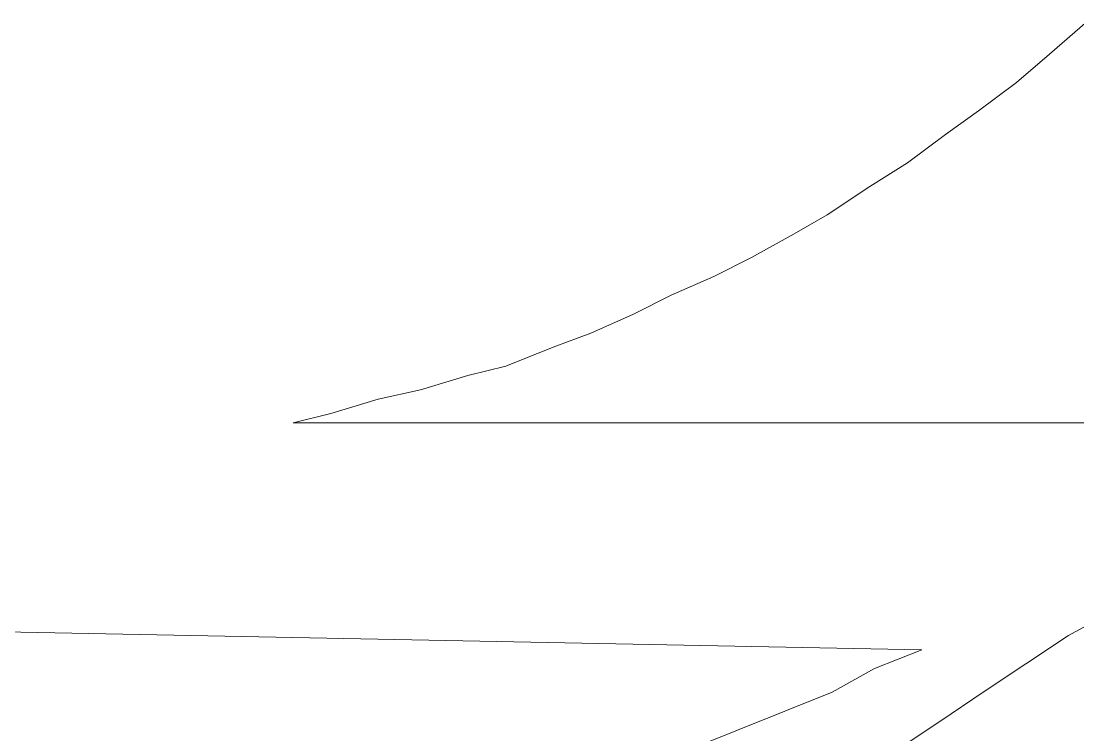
# Model space of a CAD drawing. Header units: centimetres. Extents: x -10.4 to 10.4, y -10.8 to 7.6.
# Drawn here: x -5.185 to -3.92, y -6.144 to -5.289 of the extents above; entities that cross this region are included whole.
import ezdxf
from ezdxf.lldxf.tags import DXFTag

# ---------------------------------------------------------------- set-up
doc = ezdxf.new("R2010")
doc.units = ezdxf.units.CM
doc.header["$MEASUREMENT"] = 0
doc.layers.add('layer 1', color=7, linetype='Continuous')
tags = doc.linetypes.add('New Line1875', pattern=[0.2, 0.1, -0.1]).pattern_tags.tags
tags[6:7] = [DXFTag(74, 4), DXFTag(75, 0), DXFTag(340, '0'), DXFTag(46, 1.0), DXFTag(50, 0.0), DXFTag(44, 0.0), DXFTag(45, 0.0)]
tags[4:5] = [DXFTag(74, 4), DXFTag(75, 0), DXFTag(340, '0'), DXFTag(46, 1.0), DXFTag(50, 0.0), DXFTag(44, 0.0), DXFTag(45, 0.0)]
tags = doc.linetypes.add('New Line1876', pattern=[0.2, 0.1, -0.1]).pattern_tags.tags
tags[6:7] = [DXFTag(74, 4), DXFTag(75, 0), DXFTag(340, '0'), DXFTag(46, 1.0), DXFTag(50, 0.0), DXFTag(44, 0.0), DXFTag(45, 0.0)]
tags[4:5] = [DXFTag(74, 4), DXFTag(75, 0), DXFTag(340, '0'), DXFTag(46, 1.0), DXFTag(50, 0.0), DXFTag(44, 0.0), DXFTag(45, 0.0)]
tags = doc.linetypes.add('New Line1877', pattern=[0.2, 0.1, -0.1]).pattern_tags.tags
tags[6:7] = [DXFTag(74, 4), DXFTag(75, 0), DXFTag(340, '0'), DXFTag(46, 1.0), DXFTag(50, 0.0), DXFTag(44, 0.0), DXFTag(45, 0.0)]
tags[4:5] = [DXFTag(74, 4), DXFTag(75, 0), DXFTag(340, '0'), DXFTag(46, 1.0), DXFTag(50, 0.0), DXFTag(44, 0.0), DXFTag(45, 0.0)]
tags = doc.linetypes.add('New Line1878', pattern=[0.2, 0.1, -0.1]).pattern_tags.tags
tags[6:7] = [DXFTag(74, 4), DXFTag(75, 0), DXFTag(340, '0'), DXFTag(46, 1.0), DXFTag(50, 0.0), DXFTag(44, 0.0), DXFTag(45, 0.0)]
tags[4:5] = [DXFTag(74, 4), DXFTag(75, 0), DXFTag(340, '0'), DXFTag(46, 1.0), DXFTag(50, 0.0), DXFTag(44, 0.0), DXFTag(45, 0.0)]
tags = doc.linetypes.add('New Line1879', pattern=[0.2, 0.1, -0.1]).pattern_tags.tags
tags[6:7] = [DXFTag(74, 4), DXFTag(75, 0), DXFTag(340, '0'), DXFTag(46, 1.0), DXFTag(50, 0.0), DXFTag(44, 0.0), DXFTag(45, 0.0)]
tags[4:5] = [DXFTag(74, 4), DXFTag(75, 0), DXFTag(340, '0'), DXFTag(46, 1.0), DXFTag(50, 0.0), DXFTag(44, 0.0), DXFTag(45, 0.0)]
tags = doc.linetypes.add('New Line690', pattern=[0.2, 0.1, -0.1]).pattern_tags.tags
tags[6:7] = [DXFTag(74, 4), DXFTag(75, 0), DXFTag(340, '0'), DXFTag(46, 1.0), DXFTag(50, 0.0), DXFTag(44, 0.0), DXFTag(45, 0.0)]
tags[4:5] = [DXFTag(74, 4), DXFTag(75, 0), DXFTag(340, '0'), DXFTag(46, 1.0), DXFTag(50, 0.0), DXFTag(44, 0.0), DXFTag(45, 0.0)]
tags = doc.linetypes.add('New Line691', pattern=[0.2, 0.1, -0.1]).pattern_tags.tags
tags[6:7] = [DXFTag(74, 4), DXFTag(75, 0), DXFTag(340, '0'), DXFTag(46, 1.0), DXFTag(50, 0.0), DXFTag(44, 0.0), DXFTag(45, 0.0)]
tags[4:5] = [DXFTag(74, 4), DXFTag(75, 0), DXFTag(340, '0'), DXFTag(46, 1.0), DXFTag(50, 0.0), DXFTag(44, 0.0), DXFTag(45, 0.0)]
tags = doc.linetypes.add('New Line692', pattern=[0.2, 0.1, -0.1]).pattern_tags.tags
tags[6:7] = [DXFTag(74, 4), DXFTag(75, 0), DXFTag(340, '0'), DXFTag(46, 1.0), DXFTag(50, 0.0), DXFTag(44, 0.0), DXFTag(45, 0.0)]
tags[4:5] = [DXFTag(74, 4), DXFTag(75, 0), DXFTag(340, '0'), DXFTag(46, 1.0), DXFTag(50, 0.0), DXFTag(44, 0.0), DXFTag(45, 0.0)]
tags = doc.linetypes.add('New Line693', pattern=[0.2, 0.1, -0.1]).pattern_tags.tags
tags[6:7] = [DXFTag(74, 4), DXFTag(75, 0), DXFTag(340, '0'), DXFTag(46, 1.0), DXFTag(50, 0.0), DXFTag(44, 0.0), DXFTag(45, 0.0)]
tags[4:5] = [DXFTag(74, 4), DXFTag(75, 0), DXFTag(340, '0'), DXFTag(46, 1.0), DXFTag(50, 0.0), DXFTag(44, 0.0), DXFTag(45, 0.0)]
tags = doc.linetypes.add('New Line694', pattern=[0.2, 0.1, -0.1]).pattern_tags.tags
tags[6:7] = [DXFTag(74, 4), DXFTag(75, 0), DXFTag(340, '0'), DXFTag(46, 1.0), DXFTag(50, 0.0), DXFTag(44, 0.0), DXFTag(45, 0.0)]
tags[4:5] = [DXFTag(74, 4), DXFTag(75, 0), DXFTag(340, '0'), DXFTag(46, 1.0), DXFTag(50, 0.0), DXFTag(44, 0.0), DXFTag(45, 0.0)]
tags = doc.linetypes.add('New Line695', pattern=[0.2, 0.1, -0.1]).pattern_tags.tags
tags[6:7] = [DXFTag(74, 4), DXFTag(75, 0), DXFTag(340, '0'), DXFTag(46, 1.0), DXFTag(50, 0.0), DXFTag(44, 0.0), DXFTag(45, 0.0)]
tags[4:5] = [DXFTag(74, 4), DXFTag(75, 0), DXFTag(340, '0'), DXFTag(46, 1.0), DXFTag(50, 0.0), DXFTag(44, 0.0), DXFTag(45, 0.0)]
tags = doc.linetypes.add('New Line696', pattern=[0.2, 0.1, -0.1]).pattern_tags.tags
tags[6:7] = [DXFTag(74, 4), DXFTag(75, 0), DXFTag(340, '0'), DXFTag(46, 1.0), DXFTag(50, 0.0), DXFTag(44, 0.0), DXFTag(45, 0.0)]
tags[4:5] = [DXFTag(74, 4), DXFTag(75, 0), DXFTag(340, '0'), DXFTag(46, 1.0), DXFTag(50, 0.0), DXFTag(44, 0.0), DXFTag(45, 0.0)]
tags = doc.linetypes.add('New Line697', pattern=[0.2, 0.1, -0.1]).pattern_tags.tags
tags[6:7] = [DXFTag(74, 4), DXFTag(75, 0), DXFTag(340, '0'), DXFTag(46, 1.0), DXFTag(50, 0.0), DXFTag(44, 0.0), DXFTag(45, 0.0)]
tags[4:5] = [DXFTag(74, 4), DXFTag(75, 0), DXFTag(340, '0'), DXFTag(46, 1.0), DXFTag(50, 0.0), DXFTag(44, 0.0), DXFTag(45, 0.0)]
tags = doc.linetypes.add('New Line698', pattern=[0.2, 0.1, -0.1]).pattern_tags.tags
tags[6:7] = [DXFTag(74, 4), DXFTag(75, 0), DXFTag(340, '0'), DXFTag(46, 1.0), DXFTag(50, 0.0), DXFTag(44, 0.0), DXFTag(45, 0.0)]
tags[4:5] = [DXFTag(74, 4), DXFTag(75, 0), DXFTag(340, '0'), DXFTag(46, 1.0), DXFTag(50, 0.0), DXFTag(44, 0.0), DXFTag(45, 0.0)]
tags = doc.linetypes.add('New Line699', pattern=[0.2, 0.1, -0.1]).pattern_tags.tags
tags[6:7] = [DXFTag(74, 4), DXFTag(75, 0), DXFTag(340, '0'), DXFTag(46, 1.0), DXFTag(50, 0.0), DXFTag(44, 0.0), DXFTag(45, 0.0)]
tags[4:5] = [DXFTag(74, 4), DXFTag(75, 0), DXFTag(340, '0'), DXFTag(46, 1.0), DXFTag(50, 0.0), DXFTag(44, 0.0), DXFTag(45, 0.0)]
tags = doc.linetypes.add('New Line700', pattern=[0.2, 0.1, -0.1]).pattern_tags.tags
tags[6:7] = [DXFTag(74, 4), DXFTag(75, 0), DXFTag(340, '0'), DXFTag(46, 1.0), DXFTag(50, 0.0), DXFTag(44, 0.0), DXFTag(45, 0.0)]
tags[4:5] = [DXFTag(74, 4), DXFTag(75, 0), DXFTag(340, '0'), DXFTag(46, 1.0), DXFTag(50, 0.0), DXFTag(44, 0.0), DXFTag(45, 0.0)]
tags = doc.linetypes.add('New Line701', pattern=[0.2, 0.1, -0.1]).pattern_tags.tags
tags[6:7] = [DXFTag(74, 4), DXFTag(75, 0), DXFTag(340, '0'), DXFTag(46, 1.0), DXFTag(50, 0.0), DXFTag(44, 0.0), DXFTag(45, 0.0)]
tags[4:5] = [DXFTag(74, 4), DXFTag(75, 0), DXFTag(340, '0'), DXFTag(46, 1.0), DXFTag(50, 0.0), DXFTag(44, 0.0), DXFTag(45, 0.0)]
tags = doc.linetypes.add('New Line702', pattern=[0.2, 0.1, -0.1]).pattern_tags.tags
tags[6:7] = [DXFTag(74, 4), DXFTag(75, 0), DXFTag(340, '0'), DXFTag(46, 1.0), DXFTag(50, 0.0), DXFTag(44, 0.0), DXFTag(45, 0.0)]
tags[4:5] = [DXFTag(74, 4), DXFTag(75, 0), DXFTag(340, '0'), DXFTag(46, 1.0), DXFTag(50, 0.0), DXFTag(44, 0.0), DXFTag(45, 0.0)]
tags = doc.linetypes.add('New Line703', pattern=[0.2, 0.1, -0.1]).pattern_tags.tags
tags[6:7] = [DXFTag(74, 4), DXFTag(75, 0), DXFTag(340, '0'), DXFTag(46, 1.0), DXFTag(50, 0.0), DXFTag(44, 0.0), DXFTag(45, 0.0)]
tags[4:5] = [DXFTag(74, 4), DXFTag(75, 0), DXFTag(340, '0'), DXFTag(46, 1.0), DXFTag(50, 0.0), DXFTag(44, 0.0), DXFTag(45, 0.0)]
tags = doc.linetypes.add('New Line704', pattern=[0.2, 0.1, -0.1]).pattern_tags.tags
tags[6:7] = [DXFTag(74, 4), DXFTag(75, 0), DXFTag(340, '0'), DXFTag(46, 1.0), DXFTag(50, 0.0), DXFTag(44, 0.0), DXFTag(45, 0.0)]
tags[4:5] = [DXFTag(74, 4), DXFTag(75, 0), DXFTag(340, '0'), DXFTag(46, 1.0), DXFTag(50, 0.0), DXFTag(44, 0.0), DXFTag(45, 0.0)]
tags = doc.linetypes.add('New Line705', pattern=[0.2, 0.1, -0.1]).pattern_tags.tags
tags[6:7] = [DXFTag(74, 4), DXFTag(75, 0), DXFTag(340, '0'), DXFTag(46, 1.0), DXFTag(50, 0.0), DXFTag(44, 0.0), DXFTag(45, 0.0)]
tags[4:5] = [DXFTag(74, 4), DXFTag(75, 0), DXFTag(340, '0'), DXFTag(46, 1.0), DXFTag(50, 0.0), DXFTag(44, 0.0), DXFTag(45, 0.0)]
tags = doc.linetypes.add('New Line706', pattern=[0.2, 0.1, -0.1]).pattern_tags.tags
tags[6:7] = [DXFTag(74, 4), DXFTag(75, 0), DXFTag(340, '0'), DXFTag(46, 1.0), DXFTag(50, 0.0), DXFTag(44, 0.0), DXFTag(45, 0.0)]
tags[4:5] = [DXFTag(74, 4), DXFTag(75, 0), DXFTag(340, '0'), DXFTag(46, 1.0), DXFTag(50, 0.0), DXFTag(44, 0.0), DXFTag(45, 0.0)]
tags = doc.linetypes.add('New Line707', pattern=[0.2, 0.1, -0.1]).pattern_tags.tags
tags[6:7] = [DXFTag(74, 4), DXFTag(75, 0), DXFTag(340, '0'), DXFTag(46, 1.0), DXFTag(50, 0.0), DXFTag(44, 0.0), DXFTag(45, 0.0)]
tags[4:5] = [DXFTag(74, 4), DXFTag(75, 0), DXFTag(340, '0'), DXFTag(46, 1.0), DXFTag(50, 0.0), DXFTag(44, 0.0), DXFTag(45, 0.0)]
tags = doc.linetypes.add('New Line708', pattern=[0.2, 0.1, -0.1]).pattern_tags.tags
tags[6:7] = [DXFTag(74, 4), DXFTag(75, 0), DXFTag(340, '0'), DXFTag(46, 1.0), DXFTag(50, 0.0), DXFTag(44, 0.0), DXFTag(45, 0.0)]
tags[4:5] = [DXFTag(74, 4), DXFTag(75, 0), DXFTag(340, '0'), DXFTag(46, 1.0), DXFTag(50, 0.0), DXFTag(44, 0.0), DXFTag(45, 0.0)]
tags = doc.linetypes.add('New Line709', pattern=[0.2, 0.1, -0.1]).pattern_tags.tags
tags[6:7] = [DXFTag(74, 4), DXFTag(75, 0), DXFTag(340, '0'), DXFTag(46, 1.0), DXFTag(50, 0.0), DXFTag(44, 0.0), DXFTag(45, 0.0)]
tags[4:5] = [DXFTag(74, 4), DXFTag(75, 0), DXFTag(340, '0'), DXFTag(46, 1.0), DXFTag(50, 0.0), DXFTag(44, 0.0), DXFTag(45, 0.0)]
tags = doc.linetypes.add('New Line710', pattern=[0.2, 0.1, -0.1]).pattern_tags.tags
tags[6:7] = [DXFTag(74, 4), DXFTag(75, 0), DXFTag(340, '0'), DXFTag(46, 1.0), DXFTag(50, 0.0), DXFTag(44, 0.0), DXFTag(45, 0.0)]
tags[4:5] = [DXFTag(74, 4), DXFTag(75, 0), DXFTag(340, '0'), DXFTag(46, 1.0), DXFTag(50, 0.0), DXFTag(44, 0.0), DXFTag(45, 0.0)]
tags = doc.linetypes.add('New Line762', pattern=[0.2, 0.1, -0.1]).pattern_tags.tags
tags[6:7] = [DXFTag(74, 4), DXFTag(75, 0), DXFTag(340, '0'), DXFTag(46, 1.0), DXFTag(50, 0.0), DXFTag(44, 0.0), DXFTag(45, 0.0)]
tags[4:5] = [DXFTag(74, 4), DXFTag(75, 0), DXFTag(340, '0'), DXFTag(46, 1.0), DXFTag(50, 0.0), DXFTag(44, 0.0), DXFTag(45, 0.0)]
tags = doc.linetypes.add('New Line763', pattern=[0.2, 0.1, -0.1]).pattern_tags.tags
tags[6:7] = [DXFTag(74, 4), DXFTag(75, 0), DXFTag(340, '0'), DXFTag(46, 1.0), DXFTag(50, 0.0), DXFTag(44, 0.0), DXFTag(45, 0.0)]
tags[4:5] = [DXFTag(74, 4), DXFTag(75, 0), DXFTag(340, '0'), DXFTag(46, 1.0), DXFTag(50, 0.0), DXFTag(44, 0.0), DXFTag(45, 0.0)]
tags = doc.linetypes.add('New Line764', pattern=[0.2, 0.1, -0.1]).pattern_tags.tags
tags[6:7] = [DXFTag(74, 4), DXFTag(75, 0), DXFTag(340, '0'), DXFTag(46, 1.0), DXFTag(50, 0.0), DXFTag(44, 0.0), DXFTag(45, 0.0)]
tags[4:5] = [DXFTag(74, 4), DXFTag(75, 0), DXFTag(340, '0'), DXFTag(46, 1.0), DXFTag(50, 0.0), DXFTag(44, 0.0), DXFTag(45, 0.0)]
tags = doc.linetypes.add('New Line765', pattern=[0.2, 0.1, -0.1]).pattern_tags.tags
tags[6:7] = [DXFTag(74, 4), DXFTag(75, 0), DXFTag(340, '0'), DXFTag(46, 1.0), DXFTag(50, 0.0), DXFTag(44, 0.0), DXFTag(45, 0.0)]
tags[4:5] = [DXFTag(74, 4), DXFTag(75, 0), DXFTag(340, '0'), DXFTag(46, 1.0), DXFTag(50, 0.0), DXFTag(44, 0.0), DXFTag(45, 0.0)]
tags = doc.linetypes.add('New Line766', pattern=[0.2, 0.1, -0.1]).pattern_tags.tags
tags[6:7] = [DXFTag(74, 4), DXFTag(75, 0), DXFTag(340, '0'), DXFTag(46, 1.0), DXFTag(50, 0.0), DXFTag(44, 0.0), DXFTag(45, 0.0)]
tags[4:5] = [DXFTag(74, 4), DXFTag(75, 0), DXFTag(340, '0'), DXFTag(46, 1.0), DXFTag(50, 0.0), DXFTag(44, 0.0), DXFTag(45, 0.0)]
tags = doc.linetypes.add('New Line767', pattern=[0.2, 0.1, -0.1]).pattern_tags.tags
tags[6:7] = [DXFTag(74, 4), DXFTag(75, 0), DXFTag(340, '0'), DXFTag(46, 1.0), DXFTag(50, 0.0), DXFTag(44, 0.0), DXFTag(45, 0.0)]
tags[4:5] = [DXFTag(74, 4), DXFTag(75, 0), DXFTag(340, '0'), DXFTag(46, 1.0), DXFTag(50, 0.0), DXFTag(44, 0.0), DXFTag(45, 0.0)]

msp = doc.modelspace()

# ---------------------------------------------------------------- linework, layer by layer
at = {"layer": 'layer 1', "color": 5, "linetype": 'New Line690', "lineweight": 9}
msp.add_open_spline([(-3.9087, -5.2893), (-3.9087, -5.2893), (-3.95405, -5.32897), (-3.95405, -5.32897)], degree=3, dxfattribs=at)
at = {"layer": 'layer 1', "color": 5, "linetype": 'New Line691', "lineweight": 9}
msp.add_open_spline([(-3.95405, -5.32897), (-3.95405, -5.32897), (-3.99358, -5.36295), (-3.99358, -5.36295)], degree=3, dxfattribs=at)
at = {"layer": 'layer 1', "color": 5, "linetype": 'New Line692', "lineweight": 9}
msp.add_open_spline([(-3.99358, -5.36295), (-3.99358, -5.36295), (-4.03893, -5.39679), (-4.03893, -5.39679)], degree=3, dxfattribs=at)
at = {"layer": 'layer 1', "color": 5, "linetype": 'New Line693', "lineweight": 9}
msp.add_open_spline([(-4.03893, -5.39679), (-4.03893, -5.39679), (-4.07845, -5.42507), (-4.07845, -5.42507)], degree=3, dxfattribs=at)
at = {"layer": 'layer 1', "color": 5, "linetype": 'New Line694', "lineweight": 9}
msp.add_open_spline([(-4.07845, -5.42507), (-4.07845, -5.42507), (-4.12381, -5.45906), (-4.12381, -5.45906)], degree=3, dxfattribs=at)
at = {"layer": 'layer 1', "color": 5, "linetype": 'New Line695', "lineweight": 9}
msp.add_open_spline([(-4.12381, -5.45906), (-4.12381, -5.45906), (-4.16901, -5.48734), (-4.16901, -5.48734)], degree=3, dxfattribs=at)
at = {"layer": 'layer 1', "color": 5, "linetype": 'New Line696', "lineweight": 9}
msp.add_open_spline([(-4.16901, -5.48734), (-4.16901, -5.48734), (-4.21992, -5.52133), (-4.21992, -5.52133)], degree=3, dxfattribs=at)
at = {"layer": 'layer 1', "color": 5, "linetype": 'New Line697', "lineweight": 9}
msp.add_open_spline([(-4.21992, -5.52133), (-4.21992, -5.52133), (-4.25958, -5.54394), (-4.25958, -5.54394)], degree=3, dxfattribs=at)
at = {"layer": 'layer 1', "color": 5, "linetype": 'New Line698', "lineweight": 9}
msp.add_open_spline([(-4.25958, -5.54394), (-4.25958, -5.54394), (-4.31048, -5.57223), (-4.31048, -5.57223)], degree=3, dxfattribs=at)
at = {"layer": 'layer 1', "color": 5, "linetype": 'New Line699', "lineweight": 9}
msp.add_open_spline([(-4.31048, -5.57223), (-4.31048, -5.57223), (-4.3557, -5.59483), (-4.3557, -5.59483)], degree=3, dxfattribs=at)
at = {"layer": 'layer 1', "color": 5, "linetype": 'New Line700', "lineweight": 9}
msp.add_open_spline([(-4.3557, -5.59483), (-4.3557, -5.59483), (-4.40659, -5.61743), (-4.40659, -5.61743)], degree=3, dxfattribs=at)
at = {"layer": 'layer 1', "color": 5, "linetype": 'New Line701', "lineweight": 9}
msp.add_open_spline([(-4.40659, -5.61743), (-4.40659, -5.61743), (-4.45194, -5.6402), (-4.45194, -5.6402)], degree=3, dxfattribs=at)
at = {"layer": 'layer 1', "color": 5, "linetype": 'New Line702', "lineweight": 9}
msp.add_open_spline([(-4.45194, -5.6402), (-4.45194, -5.6402), (-4.50285, -5.66279), (-4.50285, -5.66279)], degree=3, dxfattribs=at)
at = {"layer": 'layer 1', "color": 5, "linetype": 'New Line703', "lineweight": 9}
msp.add_open_spline([(-4.50285, -5.66279), (-4.50285, -5.66279), (-4.54805, -5.67971), (-4.54805, -5.67971)], degree=3, dxfattribs=at)
at = {"layer": 'layer 1', "color": 5, "linetype": 'New Line704', "lineweight": 9}
msp.add_open_spline([(-4.54805, -5.67971), (-4.54805, -5.67971), (-4.60464, -5.70231), (-4.60464, -5.70231)], degree=3, dxfattribs=at)
at = {"layer": 'layer 1', "color": 5, "linetype": 'New Line705', "lineweight": 9}
msp.add_open_spline([(-4.60464, -5.70231), (-4.60464, -5.70231), (-4.65, -5.71369), (-4.65, -5.71369)], degree=3, dxfattribs=at)
at = {"layer": 'layer 1', "color": 5, "linetype": 'New Line706', "lineweight": 9}
msp.add_open_spline([(-4.65, -5.71369), (-4.65, -5.71369), (-4.70658, -5.73061), (-4.70658, -5.73061)], degree=3, dxfattribs=at)
at = {"layer": 'layer 1', "color": 5, "linetype": 'New Line707', "lineweight": 9}
msp.add_open_spline([(-4.70658, -5.73061), (-4.70658, -5.73061), (-4.75748, -5.74199), (-4.75748, -5.74199)], degree=3, dxfattribs=at)
at = {"layer": 'layer 1', "color": 5, "linetype": 'New Line708', "lineweight": 9}
msp.add_open_spline([(-4.75748, -5.74199), (-4.75748, -5.74199), (-4.81406, -5.7589), (-4.81406, -5.7589)], degree=3, dxfattribs=at)
at = {"layer": 'layer 1', "color": 5, "linetype": 'New Line709', "lineweight": 9}
msp.add_open_spline([(-4.81406, -5.7589), (-4.81406, -5.7589), (-4.85928, -5.77028), (-4.85928, -5.77028)], degree=3, dxfattribs=at)
at = {"layer": 'layer 1', "color": 5, "linetype": 'New Line710', "lineweight": 9}
msp.add_open_spline([(-4.85928, -5.77028), (-4.85928, -5.77028), (-3.6825, -5.77028), (-3.6825, -5.77028)], degree=3, dxfattribs=at)
at = {"layer": 'layer 1', "color": 5, "linetype": 'New Line1875', "lineweight": 9}
msp.add_open_spline([(-3.8804, -5.99662), (-3.8804, -5.99662), (-3.93145, -6.02491), (-3.93145, -6.02491)], degree=3, dxfattribs=at)
at = {"layer": 'layer 1', "color": 5, "linetype": 'New Line767', "lineweight": 9}
msp.add_open_spline([(-4.10674, -6.04183), (-4.10674, -6.04183), (-5.26661, -6.01922), (-5.26661, -6.01922)], degree=3, dxfattribs=at)
at = {"layer": 'layer 1', "color": 5, "linetype": 'New Line1876', "lineweight": 9}
msp.add_open_spline([(-3.93145, -6.02491), (-3.93145, -6.02491), (-3.98234, -6.05874), (-3.98234, -6.05874)], degree=3, dxfattribs=at)
at = {"layer": 'layer 1', "color": 5, "linetype": 'New Line766', "lineweight": 9}
msp.add_open_spline([(-4.16333, -6.06443), (-4.16333, -6.06443), (-4.10674, -6.04183), (-4.10674, -6.04183)], degree=3, dxfattribs=at)
at = {"layer": 'layer 1', "color": 5, "linetype": 'New Line765', "lineweight": 9}
msp.add_open_spline([(-4.21422, -6.09273), (-4.21422, -6.09273), (-4.16333, -6.06443), (-4.16333, -6.06443)], degree=3, dxfattribs=at)
at = {"layer": 'layer 1', "color": 5, "linetype": 'New Line1877', "lineweight": 9}
msp.add_open_spline([(-3.98234, -6.05874), (-3.98234, -6.05874), (-4.03324, -6.09273), (-4.03324, -6.09273)], degree=3, dxfattribs=at)
at = {"layer": 'layer 1', "color": 5, "linetype": 'New Line764', "lineweight": 9}
msp.add_open_spline([(-4.27082, -6.11533), (-4.27082, -6.11533), (-4.21422, -6.09273), (-4.21422, -6.09273)], degree=3, dxfattribs=at)
at = {"layer": 'layer 1', "color": 5, "linetype": 'New Line1878', "lineweight": 9}
msp.add_open_spline([(-4.03324, -6.09273), (-4.03324, -6.09273), (-4.08413, -6.1267), (-4.08413, -6.1267)], degree=3, dxfattribs=at)
at = {"layer": 'layer 1', "color": 5, "linetype": 'New Line763', "lineweight": 9}
msp.add_open_spline([(-4.3274, -6.13809), (-4.3274, -6.13809), (-4.27082, -6.11533), (-4.27082, -6.11533)], degree=3, dxfattribs=at)
at = {"layer": 'layer 1', "color": 5, "linetype": 'New Line1879', "lineweight": 9}
msp.add_open_spline([(-4.08413, -6.1267), (-4.08413, -6.1267), (-4.13504, -6.16069), (-4.13504, -6.16069)], degree=3, dxfattribs=at)
at = {"layer": 'layer 1', "color": 5, "linetype": 'New Line762', "lineweight": 9}
msp.add_open_spline([(-4.38398, -6.16069), (-4.38398, -6.16069), (-4.3274, -6.13809), (-4.3274, -6.13809)], degree=3, dxfattribs=at)

doc.saveas('drawing.dxf')
